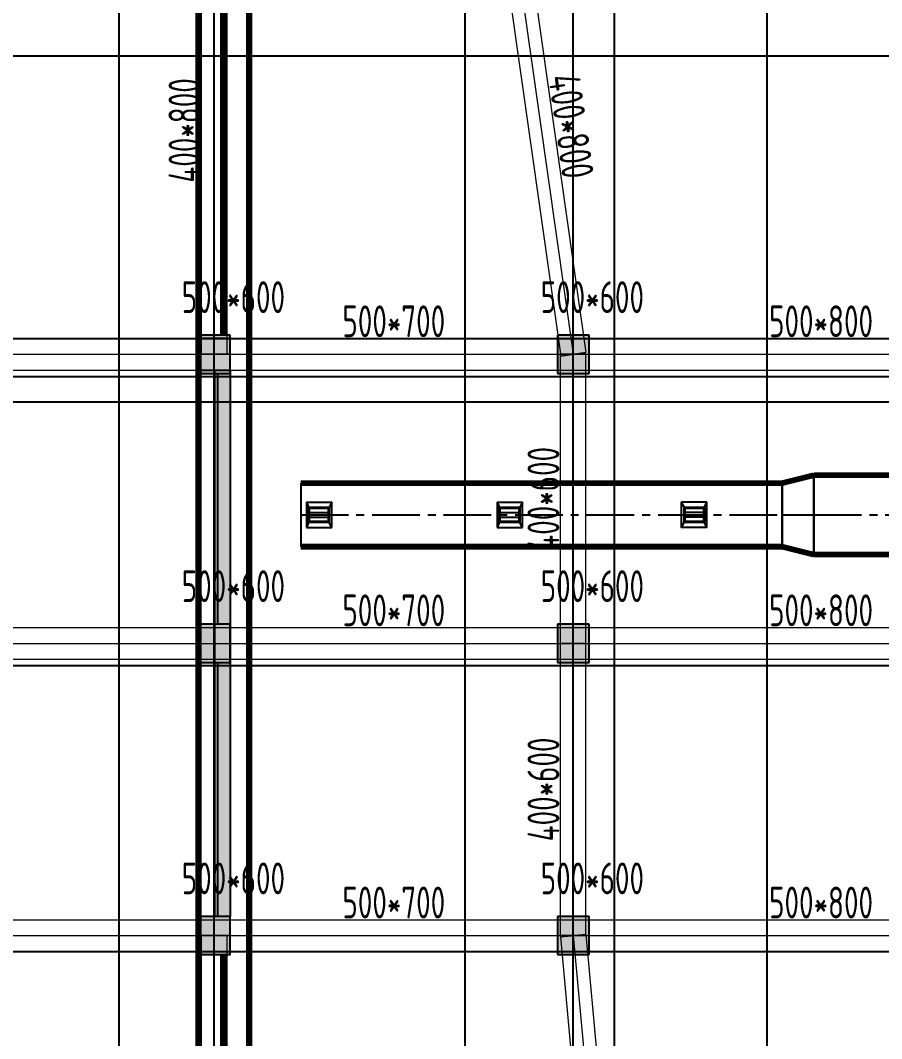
# Model space of a CAD drawing. Extents: x 369444 to 684549, y -549309 to 575337.
# Drawn here: x 411972 to 425528, y 433134 to 449164 of the extents above; entities that cross this region are included whole.
import ezdxf

# ---------------------------------------------------------------- set-up
doc = ezdxf.new("R2010")
doc.units = 0
doc.header["$LTSCALE"] = 1000
doc.header["$MEASUREMENT"] = 0
doc.linetypes.add('CENTER2', pattern=[1.125, 0.75, -0.125, 0.125, -0.125])
doc.linetypes.add('DASH', pattern=[0.35, 0.25, -0.1])
for name, color, linetype, lineweight, true_color in [('-1-0-1', 7, 'Continuous', 0, 0xc0c0c0), ('-1-1-2', 7, 'Continuous', 0, 0xc0c0c0), ('-2-0-1', 1, 'Continuous', 0, 0xff0000), ('-2-1-2', 9, 'Continuous', 0, 0x808080), ('1-6-1', 7, 'Continuous', 0, 0x55ff55), ('1-6-2', 7, 'Continuous', 0, 0x55ff55), ('11-6-1', 2, 'Continuous', 0, 0xffff00), ('11-6-2', 2, 'Continuous', 0, 0xffff00), ('11-6-5', 2, 'Continuous', 0, 0xffff00), ('12-6-1', 4, 'Continuous', 0, 0x00ffff), ('12-6-2', 4, 'Continuous', 0, 0x00ffff), ('12-6-5', 4, 'Continuous', 0, 0x00ffff)]:
    doc.layers.add(name, color=color, linetype=linetype, lineweight=lineweight, true_color=true_color)
for name, color, linetype in [('A-WALL-HATCH', 8, 'Continuous'), ('COLUMN', 9, 'Continuous'), ('DOTE', 1, 'Continuous'), ('DUCT-排烟中心线', 5, 'CENTER2'), ('DUCT-排烟法兰', 4, 'Continuous'), ('DUCT-排烟管', 2, 'Continuous'), ('DUCT-排烟管端线', 4, 'Continuous'), ('PUB_HATCH', 8, 'Continuous'), ('WALL', 9, 'Continuous'), ('WINDOW', 4, 'Continuous'), ('防火分区线', 7, 'Continuous'), ('风管标注', 3, 'Continuous')]:
    doc.layers.add(name, color=color, linetype=linetype)
doc.styles.add('yjkcad', font='yjkeng.shx', dxfattribs={"width": 0.7, "height": 250, "bigfont": 'yjkchn.shx'})

# ---------------------------------------------------------------- blocks, each defined once
blk = doc.blocks.new('$DorLib2D$00000213')
at = {"color": 0, "linetype": 'DASH', "const_width": 0.02}
blk.add_lwpolyline([(0.5, 0), (-0.5, 0)], dxfattribs=at)
blk = doc.blocks.new('_FZH')
blk.add_lwpolyline([(-0.5, -0.5), (0.5, -0.5), (0.5, 0.5), (-0.5, 0.5)], close=True)
at = {"layer": 'PUB_HATCH'}
blk.add_solid([(-0.5, -0.5), (0.5, -0.5), (-0.5, 0.5), (0.5, 0.5)], dxfattribs=at)
blk = doc.blocks.new('N-风管')
at = {"color": 0, "linetype": 'Continuous'}
for p, q in [((38489252430.223633, 3905536052.368468, 2600), (38489252830.223633, 3905536052.368468, 2600)), ((38489255430.223633, 3905536052.368468, 2600), (38489255830.223633, 3905536052.368468, 2600)), ((38489258731.104607, 3905535652.368468, 2600), (38489258331.104607, 3905535652.368468, 2600))]:
    blk.add_line(p, q, dxfattribs=at)
at = {"color": 0}
for p, q in [((38489252430.223633, 3905536052.368468, 2600), (38489252430.223633, 3905535652.368468, 2600)), ((38489252430.223633, 3905536052.368468, 2600), (38489252470.223633, 3905535963.479579, 2600)), ((38489252830.223633, 3905536052.368468, 2600), (38489252782.223633, 3905535963.479579, 2600)), ((38489252830.223633, 3905535652.368468, 2600), (38489252830.223633, 3905536052.368468, 2600)), ((38489255430.223633, 3905536052.368468, 2600), (38489255430.223633, 3905535652.368468, 2600)), ((38489255430.223633, 3905536052.368468, 2600), (38489255470.223633, 3905535963.479579, 2600)), ((38489255830.223633, 3905536052.368468, 2600), (38489255782.223633, 3905535963.479579, 2600)), ((38489255830.223633, 3905535652.368468, 2600), (38489255830.223633, 3905536052.368468, 2600)), ((38489258331.104607, 3905536052.368468, 2600), (38489258379.104607, 3905535963.479579, 2600)), ((38489258731.104607, 3905536052.368468, 2600), (38489258331.104607, 3905536052.368468, 2600)), ((38489258331.104607, 3905536052.368468, 2600), (38489258331.104607, 3905535652.368468, 2600)), ((38489258691.104607, 3905535963.479579, 2600), (38489258731.104607, 3905536052.368468, 2600)), ((38489258731.104607, 3905535652.368468, 2600), (38489258731.104607, 3905536052.368468, 2600)), ((38489252470.223633, 3905535889.405505, 2600), (38489252782.223633, 3905535889.405505, 2600)), ((38489255470.223633, 3905535889.405505, 2600), (38489255782.223633, 3905535889.405505, 2600)), ((38489258691.104607, 3905535889.405505, 2600), (38489258379.104607, 3905535889.405505, 2600)), ((38489252470.223633, 3905535741.257357, 2600), (38489252430.223633, 3905535652.368468, 2600)), ((38489252470.223633, 3905535815.331431, 2600), (38489252782.223633, 3905535815.331431, 2600)), ((38489252830.223633, 3905535652.368468, 2600), (38489252782.223633, 3905535741.257357, 2600)), ((38489255470.223633, 3905535741.257357, 2600), (38489255430.223633, 3905535652.368468, 2600)), ((38489255470.223633, 3905535815.331431, 2600), (38489255782.223633, 3905535815.331431, 2600)), ((38489255830.223633, 3905535652.368468, 2600), (38489255782.223633, 3905535741.257357, 2600)), ((38489258331.104607, 3905535652.368468, 2600), (38489258379.104607, 3905535741.257357, 2600)), ((38489258691.104607, 3905535815.331431, 2600), (38489258379.104607, 3905535815.331431, 2600)), ((38489258731.104607, 3905535652.368468, 2600), (38489258691.104607, 3905535741.257357, 2600)), ((38489252430.223633, 3905535652.368468, 2600), (38489252830.223633, 3905535652.368468, 2600)), ((38489255430.223633, 3905535652.368468, 2600), (38489255830.223633, 3905535652.368468, 2600))]:
    blk.add_line(p, q, dxfattribs=at)
at = {"color": 0, "lineweight": 40}
for p, q in [((38489252470.223633, 3905535963.479579, 2600), (38489252470.223633, 3905535741.257357, 2600)), ((38489252782.223633, 3905535963.479579, 2600), (38489252470.223633, 3905535963.479579, 2600)), ((38489252782.223633, 3905535741.257357, 2600), (38489252782.223633, 3905535963.479579, 2600)), ((38489255470.223633, 3905535963.479579, 2600), (38489255470.223633, 3905535741.257357, 2600)), ((38489255782.223633, 3905535963.479579, 2600), (38489255470.223633, 3905535963.479579, 2600)), ((38489255782.223633, 3905535741.257357, 2600), (38489255782.223633, 3905535963.479579, 2600)), ((38489258379.104607, 3905535963.479579, 2600), (38489258379.104607, 3905535741.257357, 2600)), ((38489258379.104607, 3905535963.479579, 2600), (38489258691.104607, 3905535963.479579, 2600)), ((38489258691.104607, 3905535741.257357, 2600), (38489258691.104607, 3905535963.479579, 2600)), ((38489252782.223633, 3905535741.257357, 2600), (38489252470.223633, 3905535741.257357, 2600)), ((38489255782.223633, 3905535741.257357, 2600), (38489255470.223633, 3905535741.257357, 2600)), ((38489258379.104607, 3905535741.257357, 2600), (38489258691.104607, 3905535741.257357, 2600))]:
    blk.add_line(p, q, dxfattribs=at)
at = {"layer": 'DUCT-排烟中心线', "color": 0}
for p, q in [((38489252339.928917, 3905535852.368468), (38489259916.528084, 3905535852.368468)), ((38489259916.728081, 3905535852.368468), (38489260416.728081, 3905535852.368468)), ((38489260416.928093, 3905535852.368468), (38489275455.466141, 3905535852.368455))]:
    blk.add_line(p, q, dxfattribs=at)
at = {"layer": 'DUCT-排烟法兰', "color": 0}
for p, q in [((38489260416.828087, 3905535197.368468), (38489260416.828087, 3905536507.368468)), ((38489259916.628082, 3905535322.368468), (38489259916.628082, 3905536382.368468))]:
    blk.add_line(p, q, dxfattribs=at)
at = {"layer": 'DUCT-排烟管', "color": 0, "const_width": 90}
for points in [[(38489259916.728081, 3905536352.368468), (38489260416.728081, 3905536477.368468)], [(38489275455.466141, 3905536477.368455), (38489260416.928093, 3905536477.368468)], [(38489259916.528084, 3905536352.368468), (38489252339.928917, 3905536352.368468)], [(38489252339.928917, 3905535352.368468), (38489259916.528084, 3905535352.368468)], [(38489259916.728081, 3905535352.368468), (38489260416.728081, 3905535227.368468)], [(38489260416.928093, 3905535227.368468), (38489275455.466141, 3905535227.368455)]]:
    blk.add_lwpolyline(points, dxfattribs=at)
at = {"layer": 'DUCT-排烟管端线', "color": 0}
for p, q in [((38489252339.928917, 3905536352.368468), (38489252339.928917, 3905535352.368468)), ((38489259916.528084, 3905535352.368468), (38489259916.528084, 3905536352.368468)), ((38489259916.728081, 3905536352.368468), (38489259916.728081, 3905535352.368468)), ((38489260416.728081, 3905535227.368468), (38489260416.728081, 3905536477.368468)), ((38489260416.928093, 3905536477.368468), (38489260416.928093, 3905535227.368468))]:
    blk.add_line(p, q, dxfattribs=at)

msp = doc.modelspace()

# ---------------------------------------------------------------- hatches: boundary and pattern name
at = {"layer": 'A-WALL-HATCH'}
for points in [[(415274.7, 443606.6), (415274.7, 444206.6), (414774.7, 444206.6), (414774.7, 443606.6)], [(420924.7, 443606.6), (420924.7, 444206.6), (420424.7, 444206.6), (420424.7, 443606.6)], [(415274.7, 439056.6), (415274.7, 439656.6), (414774.7, 439656.6), (414774.7, 439056.6)], [(420924.7, 439056.6), (420924.7, 439656.6), (420424.7, 439656.6), (420424.7, 439056.6)], [(415274.7, 434456.4), (415274.7, 435056.4), (414774.7, 435056.4), (414774.7, 434456.4)], [(420924.7, 434456.6), (420924.7, 435056.6), (420424.7, 435056.6), (420424.7, 434456.6)]]:
    msp.add_hatch(color=256, dxfattribs=at).paths.add_polyline_path(points)
at = {"layer": 'PUB_HATCH'}
msp.add_hatch(color=256, dxfattribs=at).paths.add_polyline_path([(415024.6, 435056.4), (415274.6, 435056.4), (415274.6, 443657), (415024.6, 443657)])

# ---------------------------------------------------------------- linework, layer by layer
at = {"layer": '-1-0-1', "color": 0}
for p in [(415024.3, 443907.1, -3600), (420674.3, 443907.1, -3600), (415024.3, 439357.1, -3600), (420674.3, 439357.1, -3600), (415024.3, 434757.1, -3600), (420674.3, 434757.1, -3600)]:
    msp.add_point(p, dxfattribs=at)
at = {"layer": '-1-1-2', "color": 0}
for p, q in [((415024.3, 443907.1, -3600), (415024.3, 443907.1)), ((420674.3, 443907.1, -3600), (420674.3, 443907.1)), ((415024.3, 439357.1, -3600), (415024.3, 439357.1)), ((420674.3, 439357.1, -3600), (420674.3, 439357.1)), ((415024.3, 434757.1, -3600), (415024.3, 434757.1)), ((420674.3, 434757.1, -3600), (420674.3, 434757.1))]:
    msp.add_line(p, q, dxfattribs=at)
at = {"layer": '-2-0-1', "color": 0}
for p, q in [((415024.3, 443907.1, -3600), (415024.4, 450956.9, -3600)), ((419674.4, 450956.9, -3600), (420674.3, 443907.1, -3600)), ((407224.3, 443907.1, -3600), (415024.3, 443907.1, -3600)), ((415024.3, 443907.1, -3600), (420674.3, 443907.1, -3600)), ((415024.3, 439357.1, -3600), (415024.3, 443907.1, -3600)), ((420674.3, 439357.1, -3600), (420674.3, 443907.1, -3600)), ((420674.3, 443907.1, -3600), (428474.3, 443907.1, -3600)), ((407224.3, 439357.1, -3600), (415024.3, 439357.1, -3600)), ((415024.3, 439357.1, -3600), (420674.3, 439357.1, -3600)), ((415024.3, 434757.1, -3600), (415024.3, 439357.1, -3600)), ((420674.3, 434757.1, -3600), (420674.3, 439357.1, -3600)), ((420674.3, 439357.1, -3600), (428474.3, 439357.1, -3600)), ((407224.3, 434757.1, -3600), (415024.3, 434757.1, -3600)), ((415024.3, 434757.1, -3600), (420674.3, 434757.1, -3600)), ((415024.3, 428157.1, -3600), (415024.3, 434757.1, -3600)), ((420674.3, 434757.1, -3600), (421274.3, 428157.1, -3600)), ((420674.3, 434757.1, -3600), (428474.3, 434757.1, -3600))]:
    msp.add_line(p, q, dxfattribs=at)
at = {"layer": '-2-1-2', "color": 0}
for p, q in [((415024.3, 443907.1), (415024.4, 450956.9)), ((419674.4, 450956.9), (420674.3, 443907.1)), ((407224.3, 443907.1), (415024.3, 443907.1)), ((415024.3, 443907.1), (420674.3, 443907.1)), ((415024.3, 439357.1), (415024.3, 443907.1)), ((420674.3, 439357.1), (420674.3, 443907.1)), ((420674.3, 443907.1), (428474.3, 443907.1)), ((407224.3, 439357.1), (415024.3, 439357.1)), ((415024.3, 439357.1), (420674.3, 439357.1)), ((415024.3, 434757.1), (415024.3, 439357.1)), ((420674.3, 434757.1), (420674.3, 439357.1)), ((420674.3, 439357.1), (428474.3, 439357.1)), ((407224.3, 434757.1), (415024.3, 434757.1)), ((415024.3, 434757.1), (420674.3, 434757.1)), ((415024.3, 428157.1), (415024.3, 434757.1)), ((420674.3, 434757.1), (421274.3, 428157.1)), ((420674.3, 434757.1), (428474.3, 434757.1))]:
    msp.add_line(p, q, dxfattribs=at)
at = {"layer": '1-6-1', "color": 0}
for p, q in [((415024.3, 443907.1, -3600), (415024.3, 439357.1, -3600)), ((415024.3, 443907.1), (415024.3, 443907.1, -3600)), ((415024.3, 439357.1), (415024.3, 443907.1)), ((415024.3, 443907.1, -3600), (415024.3, 443907.1)), ((415274.3, 443907.1, -3600), (415024.3, 443907.1, -3600)), ((415024.3, 443907.1), (415274.3, 443907.1)), ((415274.3, 443907.1), (415274.3, 439357.1)), ((415274.3, 443907.1, -3600), (415274.3, 443907.1)), ((415274.3, 439357.1, -3600), (415274.3, 443907.1, -3600)), ((415274.3, 443907.1), (415274.3, 443907.1, -3600)), ((415024.3, 439357.1, -3600), (415024.3, 439357.1)), ((415024.3, 439357.1, -8700), (415024.3, 434757.1, -8700)), ((415024.3, 439357.1, -5100), (415024.3, 439357.1, -8700)), ((415024.3, 434757.1, -5100), (415024.3, 439357.1, -5100)), ((415274.3, 439357.1), (415274.3, 439357.1, -3600)), ((415274.3, 439357.1, -5100), (415274.3, 434757.1, -5100)), ((415274.3, 439357.1, -8700), (415274.3, 439357.1, -5100)), ((415274.3, 434757.1, -8700), (415274.3, 439357.1, -8700)), ((415024.3, 434757.1, -8700), (415024.3, 434757.1, -5100)), ((415024.3, 434757.1, -8700), (415274.3, 434757.1, -8700)), ((415024.3, 434757.1, -5100), (415024.3, 434757.1, -8700)), ((415274.3, 434757.1, -5100), (415024.3, 434757.1, -5100)), ((415274.3, 434757.1, -5100), (415274.3, 434757.1, -8700)), ((415274.3, 434757.1, -8700), (415274.3, 434757.1, -5100))]:
    msp.add_line(p, q, dxfattribs=at)
at = {"layer": '1-6-2', "color": 0}
for p, q in [((415024.3, 443907.1), (415024.3, 439357.1)), ((415024.3, 443907.1, -3600), (415024.3, 443907.1)), ((415024.3, 439357.1, -3600), (415024.3, 443907.1, -3600)), ((415024.3, 439357.1), (415024.3, 439357.1, -3600)), ((415024.3, 439357.1, -5100), (415024.3, 434757.1, -5100)), ((415024.3, 439357.1, -8700), (415024.3, 439357.1, -5100)), ((415024.3, 434757.1, -8700), (415024.3, 439357.1, -8700)), ((415024.3, 434757.1, -5100), (415024.3, 434757.1, -8700))]:
    msp.add_line(p, q, dxfattribs=at)
at = {"layer": '11-6-1', "color": 0}
for p, q in [((414774.3, 444207.1), (414774.3, 443607.1)), ((415274.3, 444207.1), (414774.3, 444207.1)), ((414774.3, 444207.1, -3600), (414774.3, 443607.1, -3600)), ((415274.3, 444207.1, -3600), (414774.3, 444207.1, -3600)), ((414774.3, 444207.1, -3600), (414774.3, 444207.1)), ((415274.3, 443607.1), (415274.3, 444207.1)), ((415274.3, 443607.1, -3600), (415274.3, 444207.1, -3600)), ((415274.3, 444207.1, -3600), (415274.3, 444207.1)), ((420424.3, 444207.1), (420424.3, 443607.1)), ((420924.3, 444207.1), (420424.3, 444207.1)), ((420424.3, 444207.1, -3600), (420424.3, 443607.1, -3600)), ((420924.3, 444207.1, -3600), (420424.3, 444207.1, -3600)), ((420424.3, 444207.1, -3600), (420424.3, 444207.1)), ((420924.3, 443607.1), (420924.3, 444207.1)), ((420924.3, 443607.1, -3600), (420924.3, 444207.1, -3600)), ((420924.3, 444207.1, -3600), (420924.3, 444207.1)), ((414774.3, 443607.1), (415274.3, 443607.1)), ((414774.3, 443607.1, -3600), (415274.3, 443607.1, -3600)), ((414774.3, 443607.1, -3600), (414774.3, 443607.1)), ((415274.3, 443607.1, -3600), (415274.3, 443607.1)), ((420424.3, 443607.1), (420924.3, 443607.1)), ((420424.3, 443607.1, -3600), (420924.3, 443607.1, -3600)), ((420424.3, 443607.1, -3600), (420424.3, 443607.1)), ((420924.3, 443607.1, -3600), (420924.3, 443607.1)), ((414774.3, 439657.1), (414774.3, 439057.1)), ((415274.3, 439657.1), (414774.3, 439657.1)), ((414774.3, 439657.1, -3600), (414774.3, 439057.1, -3600)), ((415274.3, 439657.1, -3600), (414774.3, 439657.1, -3600)), ((414774.3, 439657.1, -3600), (414774.3, 439657.1)), ((415274.3, 439057.1), (415274.3, 439657.1)), ((415274.3, 439057.1, -3600), (415274.3, 439657.1, -3600)), ((415274.3, 439657.1, -3600), (415274.3, 439657.1)), ((420424.3, 439657.1), (420424.3, 439057.1)), ((420924.3, 439657.1), (420424.3, 439657.1)), ((420424.3, 439657.1, -3600), (420424.3, 439057.1, -3600)), ((420924.3, 439657.1, -3600), (420424.3, 439657.1, -3600)), ((420424.3, 439657.1, -3600), (420424.3, 439657.1)), ((420924.3, 439057.1), (420924.3, 439657.1)), ((420924.3, 439057.1, -3600), (420924.3, 439657.1, -3600)), ((420924.3, 439657.1, -3600), (420924.3, 439657.1)), ((414774.3, 439057.1), (415274.3, 439057.1)), ((414774.3, 439057.1, -3600), (415274.3, 439057.1, -3600)), ((414774.3, 439057.1, -3600), (414774.3, 439057.1)), ((415274.3, 439057.1, -3600), (415274.3, 439057.1)), ((420424.3, 439057.1), (420924.3, 439057.1)), ((420424.3, 439057.1, -3600), (420924.3, 439057.1, -3600)), ((420424.3, 439057.1, -3600), (420424.3, 439057.1)), ((420924.3, 439057.1, -3600), (420924.3, 439057.1)), ((414774.3, 435057.1, -5100), (414774.3, 434457.1, -5100)), ((415274.3, 435057.1, -5100), (414774.3, 435057.1, -5100)), ((414774.3, 435057.1, -8700), (414774.3, 434457.1, -8700)), ((415274.3, 435057.1, -8700), (414774.3, 435057.1, -8700)), ((414774.3, 435057.1, -8700), (414774.3, 435057.1, -5100)), ((415274.3, 434457.1, -5100), (415274.3, 435057.1, -5100)), ((415274.3, 434457.1, -8700), (415274.3, 435057.1, -8700)), ((415274.3, 435057.1, -8700), (415274.3, 435057.1, -5100)), ((420424.3, 435057.1, -5100), (420424.3, 434457.1, -5100)), ((420924.3, 435057.1, -5100), (420424.3, 435057.1, -5100)), ((420424.3, 435057.1, -8700), (420424.3, 434457.1, -8700)), ((420924.3, 435057.1, -8700), (420424.3, 435057.1, -8700)), ((420424.3, 435057.1, -8700), (420424.3, 435057.1, -5100)), ((420924.3, 434457.1, -5100), (420924.3, 435057.1, -5100)), ((420924.3, 434457.1, -8700), (420924.3, 435057.1, -8700)), ((420924.3, 435057.1, -8700), (420924.3, 435057.1, -5100)), ((414774.3, 434457.1, -5100), (415274.3, 434457.1, -5100)), ((414774.3, 434457.1, -8700), (415274.3, 434457.1, -8700)), ((414774.3, 434457.1, -8700), (414774.3, 434457.1, -5100)), ((415274.3, 434457.1, -8700), (415274.3, 434457.1, -5100)), ((420424.3, 434457.1, -5100), (420924.3, 434457.1, -5100)), ((420424.3, 434457.1, -8700), (420924.3, 434457.1, -8700)), ((420424.3, 434457.1, -8700), (420424.3, 434457.1, -5100)), ((420924.3, 434457.1, -8700), (420924.3, 434457.1, -5100))]:
    msp.add_line(p, q, dxfattribs=at)
at = {"layer": '11-6-2', "color": 0}
for p, q in [((415024.3, 443907.1, -3600), (415024.3, 443907.1)), ((420674.3, 443907.1, -3600), (420674.3, 443907.1)), ((415024.3, 439357.1, -3600), (415024.3, 439357.1)), ((420674.3, 439357.1, -3600), (420674.3, 439357.1)), ((415024.3, 434757.1, -8700), (415024.3, 434757.1, -5100)), ((420674.3, 434757.1, -8700), (420674.3, 434757.1, -5100))]:
    msp.add_line(p, q, dxfattribs=at)
at = {"layer": '12-6-1', "color": 0}
for p, q in [((414824.3, 443907.1, 0), (414824.4, 450956.9, 0)), ((414824.3, 443907.1, -800), (414824.4, 450956.9, -800)), ((415224.3, 443907.1, 0), (415224.4, 450956.9, 0)), ((415224.3, 443907.1, -800), (415224.4, 450956.9, -800)), ((419476.4, 450928.9), (420476.3, 443879)), ((419476.4, 450928.9, -800), (420476.3, 443879, -800)), ((419872.4, 450985), (420872.3, 443935.1)), ((419872.4, 450985, -800), (420872.3, 443935.1, -800)), ((407224.3, 444157.1), (415024.3, 444157.1)), ((407224.3, 444157.1, -800), (415024.3, 444157.1, -800)), ((415024.3, 444157.1), (415024.3, 443657.1)), ((415024.3, 444157.1, -700), (415024.3, 444157.1)), ((415024.3, 443657.1, -700), (415024.3, 444157.1, -700)), ((415024.3, 444157.1), (420674.3, 444157.1)), ((415024.3, 444157.1, -700), (420674.3, 444157.1, -700)), ((415024.3, 444157.1), (415024.3, 443657.1)), ((415024.3, 444157.1, -800), (415024.3, 444157.1)), ((415024.3, 443657.1, -800), (415024.3, 444157.1, -800)), ((420674.3, 444157.1), (420674.3, 443657.1)), ((420674.3, 444157.1, -700), (420674.3, 444157.1)), ((420674.3, 443657.1, -700), (420674.3, 444157.1, -700)), ((420674.3, 444157.1), (420674.3, 443657.1)), ((420674.3, 444157.1, -800), (420674.3, 444157.1)), ((420674.3, 443657.1, -800), (420674.3, 444157.1, -800)), ((420674.3, 444157.1), (428474.3, 444157.1)), ((420674.3, 444157.1, -800), (428474.3, 444157.1, -800)), ((414824.3, 443907.1, 0), (415224.3, 443907.1, 0)), ((414824.3, 443907.1, -800), (414824.3, 443907.1, 0)), ((415224.3, 443907.1, -800), (414824.3, 443907.1, -800)), ((415224.3, 443907.1, 0), (415224.3, 443907.1, -800)), ((420474.3, 443907.1), (420874.3, 443907.1)), ((420474.3, 443907.1, -600), (420474.3, 443907.1)), ((420874.3, 443907.1, -600), (420474.3, 443907.1, -600)), ((420474.3, 439357.1), (420474.3, 443907.1)), ((420474.3, 439357.1, -600), (420474.3, 443907.1, -600)), ((420872.3, 443935.1), (420476.3, 443879)), ((420476.3, 443879, -800), (420872.3, 443935.1, -800)), ((420476.3, 443879), (420476.3, 443879, -800)), ((420872.3, 443935.1, -800), (420872.3, 443935.1)), ((420874.3, 443907.1), (420874.3, 443907.1, -600)), ((420874.3, 439357.1), (420874.3, 443907.1)), ((420874.3, 439357.1, -600), (420874.3, 443907.1, -600)), ((407224.3, 443657.1), (415024.3, 443657.1)), ((407224.3, 443657.1, -800), (415024.3, 443657.1, -800)), ((415024.3, 443657.1), (415024.3, 443657.1, -700)), ((415024.3, 443657.1), (420674.3, 443657.1)), ((415024.3, 443657.1, -700), (420674.3, 443657.1, -700)), ((415024.3, 443657.1), (415024.3, 443657.1, -800)), ((420674.3, 443657.1), (420674.3, 443657.1, -700)), ((420674.3, 443657.1), (420674.3, 443657.1, -800)), ((420674.3, 443657.1), (428474.3, 443657.1)), ((420674.3, 443657.1, -800), (428474.3, 443657.1, -800)), ((407224.3, 439607.1), (415024.3, 439607.1)), ((407224.3, 439607.1, -800), (415024.3, 439607.1, -800)), ((415024.3, 439607.1), (415024.3, 439107.1)), ((415024.3, 439607.1, -700), (415024.3, 439607.1)), ((415024.3, 439107.1, -700), (415024.3, 439607.1, -700)), ((415024.3, 439607.1), (420674.3, 439607.1)), ((415024.3, 439607.1, -700), (420674.3, 439607.1, -700)), ((415024.3, 439607.1), (415024.3, 439107.1)), ((415024.3, 439607.1, -800), (415024.3, 439607.1)), ((415024.3, 439107.1, -800), (415024.3, 439607.1, -800)), ((420674.3, 439607.1), (420674.3, 439107.1)), ((420674.3, 439607.1, -700), (420674.3, 439607.1)), ((420674.3, 439107.1, -700), (420674.3, 439607.1, -700)), ((420674.3, 439607.1), (420674.3, 439107.1)), ((420674.3, 439607.1, -800), (420674.3, 439607.1)), ((420674.3, 439107.1, -800), (420674.3, 439607.1, -800)), ((420674.3, 439607.1), (428474.3, 439607.1)), ((420674.3, 439607.1, -800), (428474.3, 439607.1, -800)), ((420474.3, 439357.1), (420874.3, 439357.1)), ((420474.3, 439357.1, -600), (420474.3, 439357.1)), ((420874.3, 439357.1, -600), (420474.3, 439357.1, -600)), ((420474.3, 439357.1, -5100), (420874.3, 439357.1, -5100)), ((420474.3, 439357.1, -5700), (420474.3, 439357.1, -5100)), ((420874.3, 439357.1, -5700), (420474.3, 439357.1, -5700)), ((420474.3, 434757.1, -5100), (420474.3, 439357.1, -5100)), ((420474.3, 434757.1, -5700), (420474.3, 439357.1, -5700)), ((420874.3, 439357.1), (420874.3, 439357.1, -600)), ((420874.3, 439357.1, -5100), (420874.3, 439357.1, -5700)), ((420874.3, 434757.1, -5100), (420874.3, 439357.1, -5100)), ((420874.3, 434757.1, -5700), (420874.3, 439357.1, -5700)), ((407224.3, 439107.1), (415024.3, 439107.1)), ((407224.3, 439107.1, -800), (415024.3, 439107.1, -800)), ((415024.3, 439107.1), (415024.3, 439107.1, -700)), ((415024.3, 439107.1), (420674.3, 439107.1)), ((415024.3, 439107.1, -700), (420674.3, 439107.1, -700)), ((415024.3, 439107.1), (415024.3, 439107.1, -800)), ((420674.3, 439107.1), (420674.3, 439107.1, -700)), ((420674.3, 439107.1), (420674.3, 439107.1, -800)), ((420674.3, 439107.1), (428474.3, 439107.1)), ((420674.3, 439107.1, -800), (428474.3, 439107.1, -800)), ((407224.3, 435007.1, -5100), (415024.3, 435007.1, -5100)), ((407224.3, 435007.1, -5900), (415024.3, 435007.1, -5900)), ((415024.3, 435007.1, -5100), (415024.3, 434507.1, -5100)), ((415024.3, 435007.1, -5800), (415024.3, 435007.1, -5100)), ((415024.3, 434507.1, -5800), (415024.3, 435007.1, -5800)), ((415024.3, 435007.1, -5100), (420674.3, 435007.1, -5100)), ((415024.3, 435007.1, -5800), (420674.3, 435007.1, -5800)), ((415024.3, 435007.1, -5100), (415024.3, 434507.1, -5100)), ((415024.3, 435007.1, -5900), (415024.3, 435007.1, -5100)), ((415024.3, 434507.1, -5900), (415024.3, 435007.1, -5900)), ((420674.3, 435007.1, -5100), (420674.3, 434507.1, -5100)), ((420674.3, 435007.1, -5800), (420674.3, 435007.1, -5100)), ((420674.3, 434507.1, -5800), (420674.3, 435007.1, -5800)), ((420674.3, 435007.1, -5100), (420674.3, 434507.1, -5100)), ((420674.3, 435007.1, -5900), (420674.3, 435007.1, -5100)), ((420674.3, 434507.1, -5900), (420674.3, 435007.1, -5900)), ((420674.3, 435007.1, -5100), (428474.3, 435007.1, -5100)), ((420674.3, 435007.1, -5900), (428474.3, 435007.1, -5900)), ((414824.3, 434757.1, -5100), (415224.3, 434757.1, -5100)), ((414824.3, 434757.1, -6200), (414824.3, 434757.1, -5100)), ((415224.3, 434757.1, -6200), (414824.3, 434757.1, -6200)), ((414824.3, 428157.1, -5100), (414824.3, 434757.1, -5100)), ((414824.3, 428157.1, -6200), (414824.3, 434757.1, -6200)), ((415224.3, 434757.1, -5100), (415224.3, 434757.1, -6200)), ((415224.3, 428157.1, -5100), (415224.3, 434757.1, -5100)), ((415224.3, 428157.1, -6200), (415224.3, 434757.1, -6200)), ((420474.3, 434757.1, -5100), (420874.3, 434757.1, -5100)), ((420474.3, 434757.1, -5700), (420474.3, 434757.1, -5100)), ((420874.3, 434757.1, -5700), (420474.3, 434757.1, -5700)), ((420873.5, 434775.2, -5100), (420475.1, 434738.9, -5100)), ((420475.1, 434738.9, -5900), (420873.5, 434775.2, -5900)), ((420475.1, 434738.9, -5100), (420475.1, 434738.9, -5900)), ((420475.1, 434738.9, -5100), (421075.1, 428138.9, -5100)), ((420475.1, 434738.9, -5900), (421075.1, 428138.9, -5900)), ((420873.5, 434775.2, -5900), (420873.5, 434775.2, -5100)), ((420873.5, 434775.2, -5100), (421473.5, 428175.2, -5100)), ((420873.5, 434775.2, -5900), (421473.5, 428175.2, -5900)), ((420874.3, 434757.1, -5100), (420874.3, 434757.1, -5700)), ((407224.3, 434507.1, -5100), (415024.3, 434507.1, -5100)), ((407224.3, 434507.1, -5900), (415024.3, 434507.1, -5900)), ((415024.3, 434507.1, -5100), (415024.3, 434507.1, -5800)), ((415024.3, 434507.1, -5100), (420674.3, 434507.1, -5100)), ((415024.3, 434507.1, -5800), (420674.3, 434507.1, -5800)), ((415024.3, 434507.1, -5100), (415024.3, 434507.1, -5900)), ((420674.3, 434507.1, -5100), (420674.3, 434507.1, -5800)), ((420674.3, 434507.1, -5100), (420674.3, 434507.1, -5900)), ((420674.3, 434507.1, -5100), (428474.3, 434507.1, -5100)), ((420674.3, 434507.1, -5900), (428474.3, 434507.1, -5900))]:
    msp.add_line(p, q, dxfattribs=at)
at = {"layer": '12-6-2', "color": 0}
for p, q in [((415024.3, 443907.1), (415024.4, 450956.9)), ((419674.4, 450956.9), (420674.3, 443907.1)), ((407224.3, 443907.1), (415024.3, 443907.1)), ((415024.3, 443907.1), (420674.3, 443907.1)), ((420674.3, 443907.1), (428474.3, 443907.1)), ((420674.3, 439357.1), (420674.3, 443907.1)), ((407224.3, 439357.1), (415024.3, 439357.1)), ((415024.3, 439357.1), (420674.3, 439357.1)), ((420674.3, 439357.1), (428474.3, 439357.1)), ((420674.3, 434757.1, -5100), (420674.3, 439357.1, -5100)), ((407224.3, 434757.1, -5100), (415024.3, 434757.1, -5100)), ((415024.3, 428157.1, -5100), (415024.3, 434757.1, -5100)), ((415024.3, 434757.1, -5100), (420674.3, 434757.1, -5100)), ((420674.3, 434757.1, -5100), (421274.3, 428157.1, -5100)), ((420674.3, 434757.1, -5100), (428474.3, 434757.1, -5100))]:
    msp.add_line(p, q, dxfattribs=at)
at = {"layer": 'COLUMN', "color": 8}
for p, q in [((415274.7, 444206.6), (414774.7, 444206.6)), ((414774.7, 444206.6), (414774.7, 443606.6)), ((415274.7, 443606.6), (415274.7, 444206.6)), ((420924.7, 444206.6), (420424.7, 444206.6)), ((420424.7, 444206.6), (420424.7, 443606.6)), ((420924.7, 443606.6), (420924.7, 444206.6)), ((414774.7, 443606.6), (415274.7, 443606.6)), ((420424.7, 443606.6), (420924.7, 443606.6)), ((415274.7, 439656.6), (414774.7, 439656.6)), ((414774.7, 439656.6), (414774.7, 439056.6)), ((415274.7, 439056.6), (415274.7, 439656.6)), ((420924.7, 439656.6), (420424.7, 439656.6)), ((420424.7, 439656.6), (420424.7, 439056.6)), ((420924.7, 439056.6), (420924.7, 439656.6)), ((414774.7, 439056.6), (415274.7, 439056.6)), ((420424.7, 439056.6), (420924.7, 439056.6)), ((415274.7, 435056.4), (414774.7, 435056.4)), ((414774.7, 435056.4), (414774.7, 434456.4)), ((415274.7, 434456.4), (415274.7, 435056.4)), ((420924.7, 435056.6), (420424.7, 435056.6)), ((420424.7, 435056.6), (420424.7, 434456.6)), ((420924.7, 434456.6), (420924.7, 435056.6)), ((414774.7, 434456.4), (415274.7, 434456.4)), ((420424.7, 434456.6), (420924.7, 434456.6))]:
    msp.add_line(p, q, dxfattribs=at)
at = {"layer": 'DOTE', "color": 8}
for p, q in [((413524.5, 59364.2), (413524.5, 476704.8)), ((415024.5, 261807), (415024.5, 476704.8)), ((418974.5, 261807), (418974.5, 476704.8)), ((420674.5, 59364.2), (420674.5, 476704.8)), ((421324.5, 59364.2), (421324.5, 476704.8)), ((423724.5, 261807), (423724.5, 476704.8))]:
    msp.add_line(p, q, dxfattribs=at)
at = {"layer": 'DOTE', "color": 8, "lineweight": -2}
for p, q in [((377844.4, 448607), (624570.9, 448607)), ((377844.4, 444157), (624570.9, 444157)), ((377844.4, 443557), (624570.9, 443557)), ((377844.4, 443157), (624570.9, 443157)), ((377844.4, 439007), (624570.9, 439007)), ((377844.4, 434507), (624570.9, 434507))]:
    msp.add_line(p, q, dxfattribs=at)
at = {"layer": 'WALL'}
for p, q in [((415274.6, 444157.1), (415024.6, 444157.1)), ((415024.6, 443657), (415024.6, 435056.4)), ((415274.6, 443657), (415274.6, 435056.4))]:
    msp.add_line(p, q, dxfattribs=at)
at = {"layer": 'WALL', "linetype": 'ByBlock'}
for p, q in [((415074.5, 443606.6), (415074.5, 439656.6)), ((415274.5, 443606.6), (415274.5, 439656.6)), ((415074.5, 439056.6), (415074.5, 435056.4)), ((415274.5, 439056.6), (415274.5, 435056.4))]:
    msp.add_line(p, q, dxfattribs=at)
at = {"layer": 'WINDOW', "linetype": 'DASH'}
msp.add_line((415024.6, 444157), (415274.6, 444157), dxfattribs=at)
at = {"layer": '防火分区线', "color": 3, "linetype": 'DASH', "ltscale": 8, "const_width": 100}
for points in [[(388224.4, 468396.8), (397574.4, 468397.7), (397574.4, 465157), (402574.5, 465157), (402574.5, 462407), (404474.5, 462407), (404474.5, 468207), (412874.5, 468207), (412874.5, 465207), (413374.5, 465207), (413374.5, 460507), (417724.5, 460507), (417724.5, 454956.9), (416324.5, 454956.9), (416324.5, 450557), (415574.5, 450557), (415574.5, 428156.9), (415849.5, 428156.9), (415849.5, 423406.9), (418574.5, 423406.9), (418574.5, 409642.7)], [(396774.4, 464357), (401774.5, 464357), (401774.5, 461607), (405274.5, 461607), (405274.5, 467407), (412074.5, 467407), (412074.5, 464407), (412574.5, 464407), (412574.5, 459707), (416924.5, 459707), (416924.5, 455756.9), (415524.5, 455756.9), (415524.5, 451357), (414774.5, 451357), (414774.5, 427356.9), (415049.5, 427356.9), (415049.5, 423057), (415049.5, 422606.9), (417774.5, 422606.9), (417774.5, 408842.7)]]:
    msp.add_lwpolyline(points, dxfattribs=at)
at = {"layer": '防火分区线', "color": 114, "linetype": 'DASH', "ltscale": 8, "const_width": 100}
for points in [[(441224.5, 465157), (436274.5, 465157), (436274.5, 462407), (434374.5, 462407), (434374.5, 467807.1), (434374.5, 468257), (424474.5, 468257), (424474.5, 466207.1), (414374.5, 466207), (414374.5, 468207), (412074.5, 468207), (412074.5, 464407), (412574.5, 464407), (412574.5, 459707), (416924.5, 459707), (416924.5, 455756.9), (415524.5, 455756.9), (415524.5, 451357), (414774.5, 451357), (414774.5, 427356.9), (415049.5, 427356.9), (415049.5, 423057)], [(442024.5, 464357), (437074.5, 464357), (437074.5, 461607), (433574.5, 461607), (433574.5, 467457), (425274.5, 467457), (425274.5, 465407.1), (413574.5, 465407), (413574.5, 467407), (412874.5, 467407), (412874.5, 465207), (413374.5, 465207), (413374.5, 460507), (417724.5, 460507), (417724.5, 454956.9), (416324.5, 454956.9), (416324.5, 450557), (415574.5, 450557), (415574.5, 428156.9), (415849.5, 428156.9), (415849.5, 423407.1), (465574.6, 423442.4)]]:
    msp.add_lwpolyline(points, dxfattribs=at)

# ---------------------------------------------------------------- block references
at = {"layer": 'WALL'}
for p, xscale, yscale, zscale in [((415024.6, 443907, 193.3), 500.0596313476562, 500.104820728302, 500.104820728302), ((415024.6, 434756.5, 676.5), 500.0582885742188, 599.8124480247498, 599.8124480247498)]:
    msp.add_blockref('_FZH', p, dxfattribs=dict(at, xscale=xscale, yscale=yscale, zscale=zscale))
at = {"layer": 'WINDOW', "linetype": 'ByBlock', "lineweight": -2, "rotation": 270}
for p, xscale, yscale, zscale in [((415174.5, 447206.8), -6000.395801067352, 6000.395801067352, -6000.395801067352), ((415174.5, 431456.5), -6000, 6000, -6000)]:
    msp.add_blockref('$DorLib2D$00000213', p, dxfattribs=dict(at, xscale=xscale, yscale=yscale, zscale=zscale))
at = {"layer": '风管标注', "color": 8}
msp.add_blockref('N-风管', (-38488835956.2, -3905094473.4), dxfattribs=at)

# ---------------------------------------------------------------- texts
at = {"layer": '11-6-5', "color": 0, "char_height": 500, "attachment_point": 8, "style": 'yjkcad'}
for insert in [(415324.3, 444557.1, -3600), (420974.3, 444557.1, -3600), (415324.3, 440007.1, -3600), (420974.3, 440007.1, -3600), (415324.3, 435407.1, -3600), (420974.3, 435407.1, -3600)]:
    msp.add_mtext('500*600', dxfattribs=dict(at, insert=insert))
at = {"layer": '12-6-5', "color": 0, "char_height": 500, "attachment_point": 8, "style": 'yjkcad'}
for s, insert, rotation in [('400*800', (414804.3, 447432), 90), ('400*800', (420392.2, 447462.9), 278.07286), ('400*600', (420454.3, 441632.1), 90), ('400*600', (420454.3, 437057.1), 90)]:
    msp.add_mtext(s, dxfattribs=dict(at, insert=insert, rotation=rotation))
for s, insert in [('500*700', (417849.3, 444177.1)), ('500*800', (424574.3, 444177.1)), ('500*700', (417849.3, 439627.1)), ('500*800', (424574.3, 439627.1)), ('500*700', (417849.3, 435027.1)), ('500*800', (424574.3, 435027.1))]:
    msp.add_mtext(s, dxfattribs=dict(at, insert=insert))

doc.saveas('drawing.dxf')
